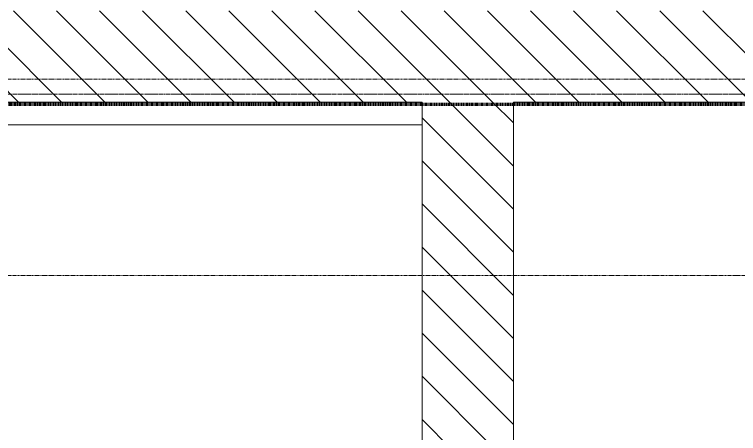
# Model space of a CAD drawing. Header units: inches. Extents: x -956 to 1409, y -1111 to 895.
# Drawn here: x -785.9 to -643.3, y -620.9 to -538.4 of the extents above; entities that cross this region are included whole.
import ezdxf

# ---------------------------------------------------------------- set-up
doc = ezdxf.new("R2010")
doc.units = ezdxf.units.IN
doc.header["$MEASUREMENT"] = 0
for name, pattern in [('Double Dash 3_8_', [1, 0.375, -0.125, 0.125, -0.125, 0.125, -0.125]), ('Double Dash 3_8__2_', [1, 0.375, -0.125, 0.125, -0.125, 0.125, -0.125]), ('Grid Line 1_4_', [0.4375, 0.25, -0.0625, 0.0625, -0.0625])]:
    doc.linetypes.add(name, pattern=pattern)
for name, color, linetype, lineweight in [('A-DETL', 90, 'Continuous', 13), ('A-ROOF', 132, 'Continuous', 13), ('A-WALL', 113, 'Continuous', 13), ('A-WALL-PATT', 111, 'Continuous', 13), ('C-PROP-LINE', 91, 'Double Dash 3_8_', 20), ('S-GRID', 1, 'Continuous', 9)]:
    doc.layers.add(name, color=color, linetype=linetype, lineweight=lineweight)
pattern_1 = [(135, (0, 0), (-4.24264, -4.24264), [])]

# ---------------------------------------------------------------- blocks, each defined once
blk = doc.blocks.new('Family - ___-850868-8TH FLOOR TELECOM UNDERFLOOR ROUTING PLAN')
at = {"layer": 'C-PROP-LINE', "color": 133, "linetype": 'Double Dash 3_8__2_'}
blk.add_line((-889.89, -554.08), (389.27, -554.08), dxfattribs=at)
blk = doc.blocks.new('Family - ___-851313-8TH FLOOR TELECOM UNDERFLOOR ROUTING PLAN')
at = {"layer": 'C-PROP-LINE', "color": 133, "linetype": 'Double Dash 3_8__2_'}
blk.add_line((389.27, -554.08), (-889.89, -554.08), dxfattribs=at)
blk = doc.blocks.new('18433_1 - AEO NY - CENTRAL_rvt-1-8TH FLOOR TELECOM UNDERFLOOR ROUTING PLAN')
at = {"layer": 'A-WALL-PATT', "lineweight": 9}
h = blk.add_hatch(dxfattribs=at)
h.set_pattern_fill('FP_1', color=53, style=0, pattern_type=2)
h.set_pattern_definition(pattern_1)
h.paths.add_polyline_path([(99.52, -555.62), (99.52, -537.62), (-361.03, -537.62), (-361.03, -555.62), (46.01, -555.62)], flags=0)
h.paths.add_polyline_path([(-514.73, -555.62), (-513.41, -555.62), (-513.41, -537.62), (-853.35, -537.62), (-853.35, -555.62), (-520.1, -555.62)], flags=0)
h = blk.add_hatch(dxfattribs=at)
h.set_pattern_fill('FP_1', color=53, style=0, pattern_type=2)
h.set_pattern_definition(pattern_1)
h.paths.add_polyline_path([(-705.6, -1042.12), (-687.6, -1042.12), (-687.6, -979.37), (-705.6, -979.37), (-705.6, -1030.63)], flags=0)
h.paths.add_polyline_path([(-687.6, -910.87), (-687.6, -893.37), (-705.6, -893.37), (-705.6, -910.87)], flags=0)
h.paths.add_polyline_path([(-705.6, -858.87), (-687.6, -858.87), (-687.6, -841.37), (-705.6, -841.37)], flags=0)
h.paths.add_polyline_path([(-705.6, -772.87), (-687.6, -772.87), (-687.6, -755.37), (-705.6, -755.37)], flags=0)
h.paths.add_polyline_path([(-687.6, -720.87), (-687.6, -703.37), (-705.6, -703.37), (-705.6, -720.87), (-705.34, -720.87)], flags=0)
h.paths.add_polyline_path([(-705.6, -634.87), (-687.6, -634.87), (-687.6, -555.62), (-705.6, -555.62)], flags=0)
at = {"layer": 'A-ROOF', "color": 53, "lineweight": 9}
blk.add_line((-705.6, -560.12), (-805.6, -560.12), dxfattribs=at)
at = {"layer": 'A-WALL', "color": 133, "lineweight": 20}
for p, q in [((-853.35, -555.62), (-705.6, -555.62)), ((-705.6, -555.62), (-705.6, -634.87)), ((-687.6, -634.87), (-687.6, -555.62)), ((-687.6, -555.62), (-621.6, -555.62))]:
    blk.add_line(p, q, dxfattribs=at)
at = {"layer": 'S-GRID', "linetype": 'Grid Line 1_4_'}
for p, q in [((444.9, -551.12), (-904.42, -551.12)), ((444.9, -589.74), (-904.42, -589.74))]:
    blk.add_line(p, q, dxfattribs=at)
at = {"color": 133, "linetype": 'Double Dash 3_8__2_', "lineweight": 20}
for name in ['Family - ___-850868-8TH FLOOR TELECOM UNDERFLOOR ROUTING PLAN', 'Family - ___-851313-8TH FLOOR TELECOM UNDERFLOOR ROUTING PLAN']:
    blk.add_blockref(name, (0, 0), dxfattribs=at)

msp = doc.modelspace()

# ---------------------------------------------------------------- block references
at = {"lineweight": 5}
msp.add_blockref('18433_1 - AEO NY - CENTRAL_rvt-1-8TH FLOOR TELECOM UNDERFLOOR ROUTING PLAN', (0, 0), dxfattribs=at)

# ---------------------------------------------------------------- next in the draw order: linework, layer by layer
at = {"layer": 'A-DETL', "linetype": 'Double Dash 3_8_', "lineweight": 140}
msp.add_line((304.4, -556.12), (-896.85, -556.12), dxfattribs=at)

doc.saveas('drawing.dxf')
